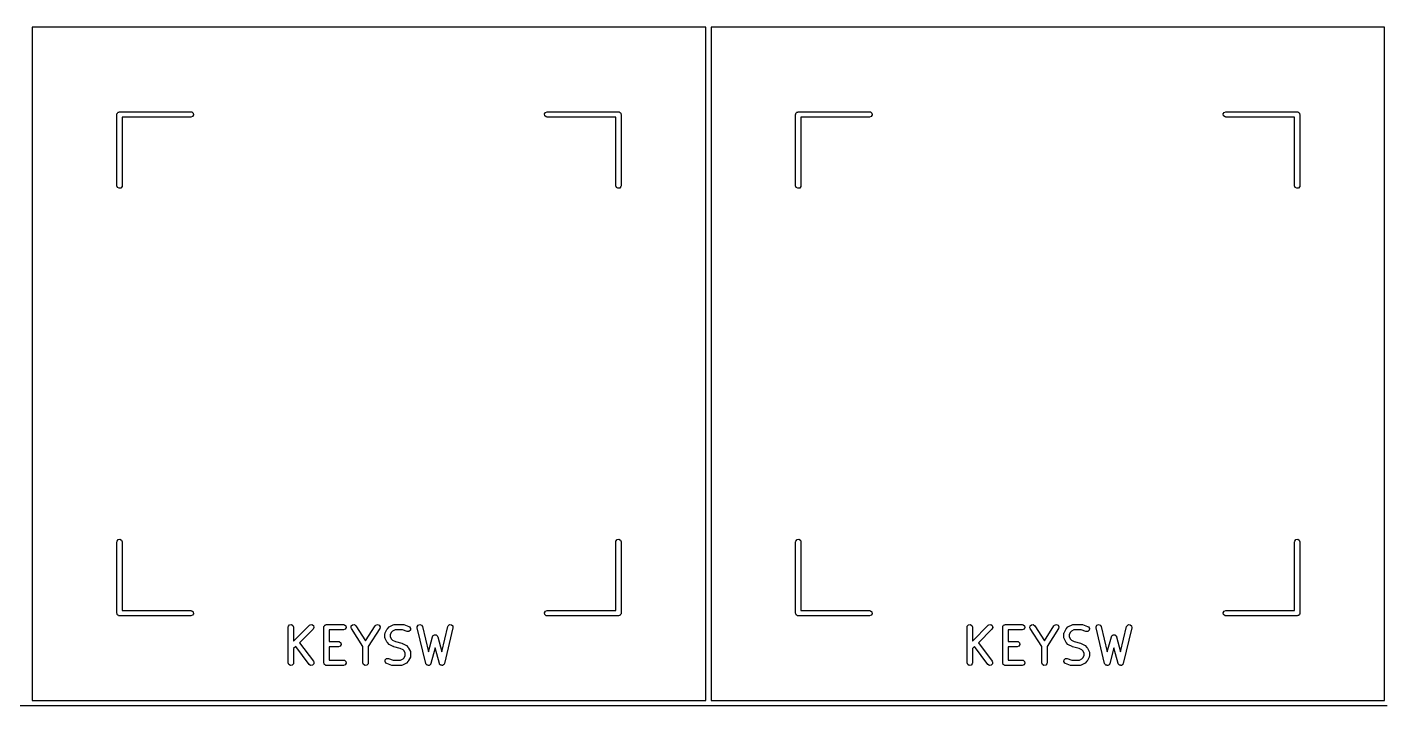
# Model space of a CAD drawing. Extents: x 382 to 810, y -162 to 0.
# Drawn here: x 605.56 to 643.69, y -54.77 to -35.72 of the extents above; entities that cross this region are included whole.
import ezdxf

# ---------------------------------------------------------------- set-up
doc = ezdxf.new("R2010")
doc.units = 0
doc.layers.add('BLACK', color=7, linetype='CONTINUOUS')

msp = doc.modelspace()

# ---------------------------------------------------------------- linework, layer by layer
at = {"layer": 'BLACK', "linetype": 'CONTINUOUS'}
for p, q in [((605.705, -35.7245), (605.705, -54.6245)), ((624.605, -35.7245), (605.705, -35.7245)), ((624.605, -54.6245), (624.605, -35.7245)), ((624.755, -35.7245), (624.755, -54.6245)), ((643.655, -35.7245), (624.755, -35.7245)), ((643.655, -54.6245), (643.655, -35.7245)), ((608.098, -38.1339), (608.107, -38.117)), ((608.107, -38.117), (608.114, -38.1147)), ((608.114, -38.1147), (608.118, -38.1095)), ((608.118, -38.1095), (608.137, -38.1062)), ((608.137, -38.1062), (608.155, -38.0995)), ((608.155, -38.0995), (610.155, -38.0995)), ((610.155, -38.0995), (610.181, -38.104)), ((610.181, -38.104), (610.22, -38.137)), ((620.082, -38.1615), (620.107, -38.117)), ((620.107, -38.117), (620.155, -38.0995)), ((620.155, -38.0995), (622.155, -38.0995)), ((622.155, -38.0995), (622.165, -38.1012)), ((622.165, -38.1012), (622.169, -38.1006)), ((622.169, -38.1006), (622.171, -38.1023)), ((622.171, -38.1023), (622.181, -38.104)), ((622.181, -38.104), (622.196, -38.1165)), ((622.196, -38.1165), (622.213, -38.1263)), ((622.213, -38.1263), (622.215, -38.1326)), ((627.148, -38.1339), (627.157, -38.117)), ((627.157, -38.117), (627.164, -38.1147)), ((627.164, -38.1147), (627.168, -38.1095)), ((627.168, -38.1095), (627.187, -38.1062)), ((627.187, -38.1062), (627.205, -38.0995)), ((627.205, -38.0995), (629.205, -38.0995)), ((629.205, -38.0995), (629.231, -38.104)), ((629.231, -38.104), (629.27, -38.137)), ((639.132, -38.1615), (639.157, -38.117)), ((639.157, -38.117), (639.205, -38.0995)), ((639.205, -38.0995), (641.205, -38.0995)), ((641.205, -38.0995), (641.215, -38.1012)), ((641.215, -38.1012), (641.219, -38.1006)), ((641.219, -38.1006), (641.221, -38.1023)), ((641.221, -38.1023), (641.231, -38.104)), ((641.231, -38.104), (641.246, -38.1165)), ((641.246, -38.1165), (641.263, -38.1263)), ((641.263, -38.1263), (641.265, -38.1326)), ((608.08, -38.1745), (608.082, -38.1647)), ((608.08, -40.1745), (608.08, -38.1745)), ((608.082, -38.1615), (608.083, -38.1586)), ((608.082, -38.1647), (608.082, -38.1615)), ((608.083, -38.1586), (608.085, -38.1488)), ((608.085, -38.1488), (608.098, -38.1339)), ((610.155, -38.2495), (608.23, -38.2495)), ((608.23, -38.2495), (608.23, -40.1745)), ((610.204, -38.2319), (610.155, -38.2495)), ((610.229, -38.1875), (610.204, -38.2319)), ((610.22, -38.137), (610.229, -38.1875)), ((620.091, -38.212), (620.082, -38.1615)), ((620.13, -38.245), (620.091, -38.212)), ((620.155, -38.2495), (620.13, -38.245)), ((622.08, -38.2495), (620.155, -38.2495)), ((622.08, -40.1745), (622.08, -38.2495)), ((622.215, -38.1326), (622.22, -38.137)), ((622.22, -38.137), (622.224, -38.1562)), ((622.224, -38.1562), (622.23, -38.1745)), ((622.23, -38.1745), (622.23, -40.1745)), ((627.13, -38.1745), (627.132, -38.1647)), ((627.13, -40.1745), (627.13, -38.1745)), ((627.132, -38.1615), (627.133, -38.1586)), ((627.132, -38.1647), (627.132, -38.1615)), ((627.133, -38.1586), (627.135, -38.1488)), ((627.135, -38.1488), (627.148, -38.1339)), ((629.205, -38.2495), (627.28, -38.2495)), ((627.28, -38.2495), (627.28, -40.1745)), ((629.254, -38.2319), (629.205, -38.2495)), ((629.279, -38.1875), (629.254, -38.2319)), ((629.27, -38.137), (629.279, -38.1875)), ((639.141, -38.212), (639.132, -38.1615)), ((639.18, -38.245), (639.141, -38.212)), ((639.205, -38.2495), (639.18, -38.245)), ((641.13, -38.2495), (639.205, -38.2495)), ((641.13, -40.1745), (641.13, -38.2495)), ((641.265, -38.1326), (641.27, -38.137)), ((641.27, -38.137), (641.274, -38.1562)), ((641.274, -38.1562), (641.28, -38.1745)), ((641.28, -38.1745), (641.28, -40.1745)), ((608.098, -40.2227), (608.08, -40.1745)), ((608.142, -40.2484), (608.098, -40.2227)), ((608.193, -40.2394), (608.142, -40.2484)), ((608.226, -40.2001), (608.193, -40.2394)), ((608.23, -40.1745), (608.226, -40.2001)), ((622.098, -40.2227), (622.08, -40.1745)), ((622.142, -40.2484), (622.098, -40.2227)), ((622.193, -40.2394), (622.142, -40.2484)), ((622.226, -40.2001), (622.193, -40.2394)), ((622.23, -40.1745), (622.226, -40.2001)), ((627.148, -40.2227), (627.13, -40.1745)), ((627.192, -40.2484), (627.148, -40.2227)), ((627.243, -40.2394), (627.192, -40.2484)), ((627.276, -40.2001), (627.243, -40.2394)), ((627.28, -40.1745), (627.276, -40.2001)), ((641.148, -40.2227), (641.13, -40.1745)), ((641.192, -40.2484), (641.148, -40.2227)), ((641.243, -40.2394), (641.192, -40.2484)), ((641.276, -40.2001), (641.243, -40.2394)), ((641.28, -40.1745), (641.276, -40.2001)), ((608.08, -50.1745), (608.085, -50.1488)), ((608.08, -52.1745), (608.08, -50.1745)), ((608.085, -50.1488), (608.118, -50.1095)), ((608.118, -50.1095), (608.169, -50.1006)), ((608.169, -50.1006), (608.213, -50.1263)), ((608.213, -50.1263), (608.23, -50.1745)), ((608.23, -50.1745), (608.23, -52.0995)), ((622.08, -50.1745), (622.085, -50.1488)), ((622.08, -52.0995), (622.08, -50.1745)), ((622.085, -50.1488), (622.118, -50.1095)), ((622.118, -50.1095), (622.169, -50.1006)), ((622.169, -50.1006), (622.213, -50.1263)), ((622.213, -50.1263), (622.23, -50.1745)), ((622.23, -50.1745), (622.23, -52.1745)), ((627.13, -50.1745), (627.135, -50.1488)), ((627.13, -52.1745), (627.13, -50.1745)), ((627.135, -50.1488), (627.168, -50.1095)), ((627.168, -50.1095), (627.219, -50.1006)), ((627.219, -50.1006), (627.263, -50.1263)), ((627.263, -50.1263), (627.28, -50.1745)), ((627.28, -50.1745), (627.28, -52.0995)), ((641.13, -50.1745), (641.135, -50.1488)), ((641.13, -52.0995), (641.13, -50.1745)), ((641.135, -50.1488), (641.168, -50.1095)), ((641.168, -50.1095), (641.219, -50.1006)), ((641.219, -50.1006), (641.263, -50.1263)), ((641.263, -50.1263), (641.28, -50.1745)), ((641.28, -50.1745), (641.28, -52.1745)), ((608.087, -52.1928), (608.08, -52.1745)), ((608.091, -52.212), (608.087, -52.1928)), ((608.096, -52.2163), (608.091, -52.212)), ((608.098, -52.2227), (608.096, -52.2163)), ((608.115, -52.2324), (608.098, -52.2227)), ((608.13, -52.245), (608.115, -52.2324)), ((608.23, -52.0995), (610.155, -52.0995)), ((610.155, -52.0995), (610.181, -52.104)), ((610.204, -52.2319), (610.155, -52.2495)), ((610.181, -52.104), (610.22, -52.137)), ((610.229, -52.1875), (610.204, -52.2319)), ((610.22, -52.137), (610.229, -52.1875)), ((620.082, -52.1615), (620.107, -52.117)), ((620.091, -52.212), (620.082, -52.1615)), ((620.13, -52.245), (620.091, -52.212)), ((620.107, -52.117), (620.155, -52.0995)), ((620.155, -52.0995), (622.08, -52.0995)), ((622.197, -52.2343), (622.193, -52.2394)), ((622.204, -52.2319), (622.197, -52.2343)), ((622.213, -52.2151), (622.204, -52.2319)), ((622.226, -52.2001), (622.213, -52.2151)), ((622.228, -52.1904), (622.226, -52.2001)), ((622.229, -52.1875), (622.228, -52.1904)), ((622.23, -52.1745), (622.229, -52.1842)), ((622.229, -52.1842), (622.229, -52.1875)), ((627.137, -52.1928), (627.13, -52.1745)), ((627.141, -52.212), (627.137, -52.1928)), ((627.146, -52.2163), (627.141, -52.212)), ((627.148, -52.2227), (627.146, -52.2163)), ((627.165, -52.2324), (627.148, -52.2227)), ((627.18, -52.245), (627.165, -52.2324)), ((627.28, -52.0995), (629.205, -52.0995)), ((629.205, -52.0995), (629.231, -52.104)), ((629.254, -52.2319), (629.205, -52.2495)), ((629.231, -52.104), (629.27, -52.137)), ((629.279, -52.1875), (629.254, -52.2319)), ((629.27, -52.137), (629.279, -52.1875)), ((639.132, -52.1615), (639.157, -52.117)), ((639.141, -52.212), (639.132, -52.1615)), ((639.18, -52.245), (639.141, -52.212)), ((639.157, -52.117), (639.205, -52.0995)), ((639.205, -52.0995), (641.13, -52.0995)), ((641.247, -52.2343), (641.243, -52.2394)), ((641.254, -52.2319), (641.247, -52.2343)), ((641.263, -52.2151), (641.254, -52.2319)), ((641.276, -52.2001), (641.263, -52.2151)), ((641.278, -52.1904), (641.276, -52.2001)), ((641.279, -52.1875), (641.278, -52.1904)), ((641.28, -52.1745), (641.279, -52.1842)), ((641.279, -52.1842), (641.279, -52.1875)), ((608.14, -52.2467), (608.13, -52.245)), ((608.142, -52.2484), (608.14, -52.2467)), ((608.146, -52.2478), (608.142, -52.2484)), ((608.155, -52.2495), (608.146, -52.2478)), ((610.155, -52.2495), (608.155, -52.2495)), ((612.89, -52.5668), (612.895, -52.5412)), ((612.89, -53.5668), (612.89, -52.5668)), ((612.895, -52.5412), (612.928, -52.5019)), ((612.928, -52.5019), (612.978, -52.4929)), ((612.978, -52.4929), (613.022, -52.5186)), ((613.022, -52.5186), (613.04, -52.5668)), ((613.04, -52.9572), (613.483, -52.5138)), ((613.04, -52.5668), (613.04, -52.9572)), ((613.483, -52.5138), (613.505, -52.4988)), ((613.505, -52.4988), (613.556, -52.4944)), ((613.556, -52.4944), (613.598, -52.5238)), ((613.611, -52.5733), (613.589, -52.6198)), ((613.598, -52.5238), (613.611, -52.5733)), ((613.89, -52.5668), (613.892, -52.5571)), ((613.89, -53.5668), (613.89, -52.5668)), ((613.891, -52.5538), (613.893, -52.5509)), ((613.892, -52.5571), (613.891, -52.5538)), ((613.893, -52.5509), (613.895, -52.5412)), ((613.895, -52.5412), (613.907, -52.5262)), ((613.907, -52.5262), (613.917, -52.5094)), ((613.917, -52.5094), (613.923, -52.507)), ((613.923, -52.507), (613.928, -52.5019)), ((613.928, -52.5019), (613.947, -52.4985)), ((613.947, -52.4985), (613.965, -52.4918)), ((613.965, -52.4918), (614.441, -52.4918)), ((614.441, -52.4918), (614.467, -52.4963)), ((614.467, -52.4963), (614.506, -52.5293)), ((614.515, -52.5798), (614.489, -52.6243)), ((614.506, -52.5293), (614.515, -52.5798)), ((614.654, -52.583), (614.66, -52.5321)), ((614.664, -52.6071), (614.654, -52.583)), ((614.66, -52.5321), (614.698, -52.4975)), ((614.985, -53.1125), (614.664, -52.6071)), ((614.698, -52.4975), (614.75, -52.4953)), ((614.75, -52.4953), (614.79, -52.5265)), ((614.79, -52.5265), (615.06, -52.9509)), ((615.06, -52.9509), (615.33, -52.5265)), ((615.457, -52.6071), (615.135, -53.1125)), ((615.33, -52.5265), (615.348, -52.5073)), ((615.348, -52.5073), (615.397, -52.4919)), ((615.397, -52.4919), (615.444, -52.5115)), ((615.444, -52.5115), (615.468, -52.557)), ((615.468, -52.557), (615.457, -52.6071)), ((615.66, -52.6285), (615.673, -52.6105)), ((615.673, -52.6105), (615.674, -52.609)), ((615.674, -52.609), (615.722, -52.5614)), ((615.722, -52.5614), (615.74, -52.5485)), ((615.74, -52.5485), (615.741, -52.5473)), ((615.741, -52.5473), (615.836, -52.4997)), ((615.836, -52.4997), (615.861, -52.4923)), ((615.861, -52.4923), (615.866, -52.4933)), ((615.866, -52.4933), (615.87, -52.4918)), ((615.87, -52.4918), (616.108, -52.4918)), ((616.108, -52.4918), (616.13, -52.4957)), ((616.13, -52.4957), (616.132, -52.4957)), ((616.132, -52.4957), (616.274, -52.5433)), ((616.274, -52.5433), (616.297, -52.5557)), ((616.297, -52.5557), (616.324, -52.5994)), ((616.324, -52.5994), (616.317, -52.6501)), ((616.51, -52.5582), (616.533, -52.5123)), ((616.511, -52.5842), (616.51, -52.5582)), ((616.749, -53.5842), (616.511, -52.5842)), ((616.533, -52.5123), (616.58, -52.4919)), ((616.58, -52.4919), (616.629, -52.5066)), ((616.629, -52.5066), (616.657, -52.5494)), ((616.657, -52.5494), (616.826, -53.2603)), ((617.199, -53.2603), (617.368, -52.5494)), ((617.514, -52.5842), (617.276, -53.5842)), ((617.368, -52.5494), (617.379, -52.5255)), ((617.379, -52.5255), (617.42, -52.4949)), ((617.42, -52.4949), (617.471, -52.498)), ((617.471, -52.498), (617.508, -52.5332)), ((617.508, -52.5332), (617.514, -52.5842)), ((620.155, -52.2495), (620.13, -52.245)), ((622.155, -52.2495), (620.155, -52.2495)), ((622.174, -52.2428), (622.155, -52.2495)), ((622.193, -52.2394), (622.174, -52.2428)), ((627.19, -52.2467), (627.18, -52.245)), ((627.192, -52.2484), (627.19, -52.2467)), ((627.196, -52.2478), (627.192, -52.2484)), ((627.205, -52.2495), (627.196, -52.2478)), ((629.205, -52.2495), (627.205, -52.2495)), ((631.94, -52.5668), (631.945, -52.5412)), ((631.94, -53.5668), (631.94, -52.5668)), ((631.945, -52.5412), (631.978, -52.5019)), ((631.978, -52.5019), (632.028, -52.4929)), ((632.028, -52.4929), (632.072, -52.5186)), ((632.072, -52.5186), (632.09, -52.5668)), ((632.09, -52.9572), (632.533, -52.5138)), ((632.09, -52.5668), (632.09, -52.9572)), ((632.533, -52.5138), (632.555, -52.4988)), ((632.555, -52.4988), (632.606, -52.4944)), ((632.606, -52.4944), (632.648, -52.5238)), ((632.661, -52.5733), (632.639, -52.6198)), ((632.648, -52.5238), (632.661, -52.5733)), ((632.94, -52.5668), (632.942, -52.5571)), ((632.94, -53.5668), (632.94, -52.5668)), ((632.941, -52.5538), (632.943, -52.5509)), ((632.942, -52.5571), (632.941, -52.5538)), ((632.943, -52.5509), (632.945, -52.5412)), ((632.945, -52.5412), (632.957, -52.5262)), ((632.957, -52.5262), (632.967, -52.5094)), ((632.967, -52.5094), (632.973, -52.507)), ((632.973, -52.507), (632.978, -52.5019)), ((632.978, -52.5019), (632.997, -52.4985)), ((632.997, -52.4985), (633.015, -52.4918)), ((633.015, -52.4918), (633.491, -52.4918)), ((633.491, -52.4918), (633.517, -52.4963)), ((633.517, -52.4963), (633.556, -52.5293)), ((633.565, -52.5798), (633.539, -52.6243)), ((633.556, -52.5293), (633.565, -52.5798)), ((633.704, -52.583), (633.71, -52.5321)), ((633.714, -52.6071), (633.704, -52.583)), ((633.71, -52.5321), (633.748, -52.4975)), ((634.035, -53.1125), (633.714, -52.6071)), ((633.748, -52.4975), (633.8, -52.4953)), ((633.8, -52.4953), (633.84, -52.5265)), ((633.84, -52.5265), (634.11, -52.9509)), ((634.11, -52.9509), (634.38, -52.5265)), ((634.507, -52.6071), (634.185, -53.1125)), ((634.38, -52.5265), (634.398, -52.5073)), ((634.398, -52.5073), (634.447, -52.4919)), ((634.447, -52.4919), (634.494, -52.5115)), ((634.494, -52.5115), (634.518, -52.557)), ((634.518, -52.557), (634.507, -52.6071)), ((634.71, -52.6285), (634.723, -52.6105)), ((634.723, -52.6105), (634.724, -52.609)), ((634.724, -52.609), (634.772, -52.5614)), ((634.772, -52.5614), (634.79, -52.5485)), ((634.79, -52.5485), (634.791, -52.5473)), ((634.791, -52.5473), (634.886, -52.4997)), ((634.886, -52.4997), (634.911, -52.4923)), ((634.911, -52.4923), (634.916, -52.4933)), ((634.916, -52.4933), (634.92, -52.4918)), ((634.92, -52.4918), (635.158, -52.4918)), ((635.158, -52.4918), (635.18, -52.4957)), ((635.18, -52.4957), (635.182, -52.4957)), ((635.182, -52.4957), (635.324, -52.5433)), ((635.324, -52.5433), (635.347, -52.5557)), ((635.347, -52.5557), (635.374, -52.5994)), ((635.374, -52.5994), (635.367, -52.6501)), ((635.56, -52.5582), (635.583, -52.5123)), ((635.561, -52.5842), (635.56, -52.5582)), ((635.799, -53.5842), (635.561, -52.5842)), ((635.583, -52.5123), (635.63, -52.4919)), ((635.63, -52.4919), (635.679, -52.5066)), ((635.679, -52.5066), (635.707, -52.5494)), ((635.707, -52.5494), (635.876, -53.2603)), ((636.249, -53.2603), (636.418, -52.5494)), ((636.564, -52.5842), (636.326, -53.5842)), ((636.418, -52.5494), (636.429, -52.5255)), ((636.429, -52.5255), (636.47, -52.4949)), ((636.47, -52.4949), (636.521, -52.498)), ((636.521, -52.498), (636.558, -52.5332)), ((636.558, -52.5332), (636.564, -52.5842)), ((639.205, -52.2495), (639.18, -52.245)), ((641.205, -52.2495), (639.205, -52.2495)), ((641.224, -52.2428), (641.205, -52.2495)), ((641.243, -52.2394), (641.224, -52.2428)), ((613.589, -52.6198), (613.207, -53.0024)), ((614.441, -52.6418), (614.04, -52.6418)), ((614.04, -52.6418), (614.04, -52.968)), ((614.04, -52.968), (614.298, -52.968)), ((614.298, -52.968), (614.324, -52.9725)), ((614.324, -52.9725), (614.363, -53.0055)), ((614.489, -52.6243), (614.441, -52.6418)), ((615.604, -52.7573), (615.609, -52.7316)), ((615.604, -52.8525), (615.604, -52.7573)), ((615.606, -52.8567), (615.604, -52.8525)), ((615.605, -52.8611), (615.606, -52.8567)), ((615.612, -52.8861), (615.605, -52.8611)), ((615.609, -52.7316), (615.612, -52.7282)), ((615.612, -52.7237), (615.66, -52.6285)), ((615.612, -52.7282), (615.612, -52.7237)), ((615.66, -52.9813), (615.612, -52.8861)), ((615.661, -52.9824), (615.66, -52.9813)), ((615.674, -53.0008), (615.661, -52.9824)), ((615.789, -52.7065), (615.754, -52.775)), ((615.754, -52.775), (615.754, -52.8348)), ((615.754, -52.8348), (615.789, -52.9033)), ((615.819, -52.6761), (615.789, -52.7065)), ((615.789, -52.9033), (615.819, -52.9337)), ((615.887, -52.6418), (615.819, -52.6761)), ((615.819, -52.9337), (615.896, -52.9722)), ((616.096, -52.6418), (615.887, -52.6418)), ((615.896, -52.9722), (616.078, -53.0179)), ((616.227, -52.6856), (616.096, -52.6418)), ((616.278, -52.6842), (616.227, -52.6856)), ((616.317, -52.6501), (616.278, -52.6842)), ((616.826, -53.2603), (616.94, -52.8332)), ((616.94, -52.8332), (616.951, -52.8096)), ((616.951, -52.8096), (616.957, -52.8056)), ((616.957, -52.8056), (616.96, -52.7994)), ((616.96, -52.7994), (616.977, -52.7912)), ((616.977, -52.7912), (616.993, -52.7801)), ((616.993, -52.7801), (617, -52.7807)), ((617, -52.7807), (617.006, -52.7778)), ((617.006, -52.7778), (617.025, -52.7828)), ((617.025, -52.7828), (617.044, -52.7845)), ((617.044, -52.7845), (617.049, -52.7894)), ((617.049, -52.7894), (617.056, -52.7911)), ((617.056, -52.7911), (617.067, -52.807)), ((617.067, -52.807), (617.081, -52.8207)), ((617.081, -52.8207), (617.081, -52.8276)), ((617.081, -52.8276), (617.085, -52.8332)), ((617.085, -52.8332), (617.199, -53.2603)), ((632.639, -52.6198), (632.257, -53.0024)), ((633.491, -52.6418), (633.09, -52.6418)), ((633.09, -52.6418), (633.09, -52.968)), ((633.09, -52.968), (633.348, -52.968)), ((633.348, -52.968), (633.374, -52.9725)), ((633.374, -52.9725), (633.413, -53.0055)), ((633.539, -52.6243), (633.491, -52.6418)), ((634.654, -52.7573), (634.659, -52.7316)), ((634.654, -52.8525), (634.654, -52.7573)), ((634.656, -52.8567), (634.654, -52.8525)), ((634.655, -52.8611), (634.656, -52.8567)), ((634.662, -52.8861), (634.655, -52.8611)), ((634.659, -52.7316), (634.662, -52.7282)), ((634.662, -52.7237), (634.71, -52.6285)), ((634.662, -52.7282), (634.662, -52.7237)), ((634.71, -52.9813), (634.662, -52.8861)), ((634.711, -52.9824), (634.71, -52.9813)), ((634.724, -53.0008), (634.711, -52.9824)), ((634.839, -52.7065), (634.804, -52.775)), ((634.804, -52.775), (634.804, -52.8348)), ((634.804, -52.8348), (634.839, -52.9033)), ((634.869, -52.6761), (634.839, -52.7065)), ((634.839, -52.9033), (634.869, -52.9337)), ((634.937, -52.6418), (634.869, -52.6761)), ((634.869, -52.9337), (634.946, -52.9722)), ((635.146, -52.6418), (634.937, -52.6418)), ((634.946, -52.9722), (635.128, -53.0179)), ((635.277, -52.6856), (635.146, -52.6418)), ((635.328, -52.6842), (635.277, -52.6856)), ((635.367, -52.6501), (635.328, -52.6842)), ((635.876, -53.2603), (635.99, -52.8332)), ((635.99, -52.8332), (636.001, -52.8096)), ((636.001, -52.8096), (636.007, -52.8056)), ((636.007, -52.8056), (636.01, -52.7994)), ((636.01, -52.7994), (636.027, -52.7912)), ((636.027, -52.7912), (636.043, -52.7801)), ((636.043, -52.7801), (636.05, -52.7807)), ((636.05, -52.7807), (636.056, -52.7778)), ((636.056, -52.7778), (636.075, -52.7828)), ((636.075, -52.7828), (636.094, -52.7845)), ((636.094, -52.7845), (636.099, -52.7894)), ((636.099, -52.7894), (636.106, -52.7911)), ((636.106, -52.7911), (636.117, -52.807)), ((636.117, -52.807), (636.131, -52.8207)), ((636.131, -52.8207), (636.131, -52.8276)), ((636.131, -52.8276), (636.135, -52.8332)), ((636.135, -52.8332), (636.249, -53.2603)), ((613.1, -53.1096), (613.04, -53.1693)), ((613.04, -53.1693), (613.04, -53.5668)), ((613.476, -53.6118), (613.1, -53.1096)), ((613.207, -53.0024), (613.596, -53.5218)), ((614.298, -53.118), (614.04, -53.118)), ((614.04, -53.118), (614.04, -53.4918)), ((614.347, -53.1005), (614.298, -53.118)), ((614.372, -53.056), (614.347, -53.1005)), ((614.363, -53.0055), (614.372, -53.056)), ((614.985, -53.5668), (614.985, -53.1125)), ((615.135, -53.1125), (615.135, -53.5668)), ((615.722, -53.0484), (615.674, -53.0008)), ((615.723, -53.0491), (615.722, -53.0484)), ((615.741, -53.0625), (615.723, -53.0491)), ((615.836, -53.1101), (615.741, -53.0625)), ((615.84, -53.1105), (615.836, -53.1101)), ((615.852, -53.1158), (615.84, -53.1105)), ((616.034, -53.1614), (615.852, -53.1158)), ((616.111, -53.1999), (616.034, -53.1614)), ((616.078, -53.0179), (616.09, -53.0231)), ((616.09, -53.0231), (616.094, -53.0235)), ((616.094, -53.0235), (616.189, -53.0712)), ((616.141, -53.2303), (616.111, -53.1999)), ((616.176, -53.2988), (616.141, -53.2303)), ((616.141, -53.4271), (616.176, -53.3586)), ((616.176, -53.3586), (616.176, -53.2988)), ((616.189, -53.0712), (616.207, -53.0845)), ((616.207, -53.0845), (616.209, -53.0852)), ((616.209, -53.0852), (616.256, -53.1328)), ((616.256, -53.1328), (616.269, -53.1512)), ((616.269, -53.1512), (616.27, -53.1523)), ((616.27, -53.1523), (616.318, -53.2476)), ((616.318, -53.2476), (616.325, -53.2725)), ((616.326, -53.3763), (616.321, -53.402)), ((616.325, -53.2725), (616.324, -53.2769)), ((616.324, -53.2769), (616.326, -53.2811)), ((616.326, -53.2811), (616.326, -53.3763)), ((617.013, -53.1436), (616.895, -53.5861)), ((617.131, -53.5861), (617.013, -53.1436)), ((632.15, -53.1096), (632.09, -53.1693)), ((632.09, -53.1693), (632.09, -53.5668)), ((632.526, -53.6118), (632.15, -53.1096)), ((632.257, -53.0024), (632.646, -53.5218)), ((633.348, -53.118), (633.09, -53.118)), ((633.09, -53.118), (633.09, -53.4918)), ((633.397, -53.1005), (633.348, -53.118)), ((633.422, -53.056), (633.397, -53.1005)), ((633.413, -53.0055), (633.422, -53.056)), ((634.035, -53.5668), (634.035, -53.1125)), ((634.185, -53.1125), (634.185, -53.5668)), ((634.772, -53.0484), (634.724, -53.0008)), ((634.773, -53.0491), (634.772, -53.0484)), ((634.791, -53.0625), (634.773, -53.0491)), ((634.886, -53.1101), (634.791, -53.0625)), ((634.89, -53.1105), (634.886, -53.1101)), ((634.902, -53.1158), (634.89, -53.1105)), ((635.084, -53.1614), (634.902, -53.1158)), ((635.161, -53.1999), (635.084, -53.1614)), ((635.128, -53.0179), (635.14, -53.0231)), ((635.14, -53.0231), (635.144, -53.0235)), ((635.144, -53.0235), (635.239, -53.0712)), ((635.191, -53.2303), (635.161, -53.1999)), ((635.226, -53.2988), (635.191, -53.2303)), ((635.191, -53.4271), (635.226, -53.3586)), ((635.226, -53.3586), (635.226, -53.2988)), ((635.239, -53.0712), (635.257, -53.0845)), ((635.257, -53.0845), (635.259, -53.0852)), ((635.259, -53.0852), (635.306, -53.1328)), ((635.306, -53.1328), (635.319, -53.1512)), ((635.319, -53.1512), (635.32, -53.1523)), ((635.32, -53.1523), (635.368, -53.2476)), ((635.368, -53.2476), (635.375, -53.2725)), ((635.376, -53.3763), (635.371, -53.402)), ((635.375, -53.2725), (635.374, -53.2769)), ((635.374, -53.2769), (635.376, -53.2811)), ((635.376, -53.2811), (635.376, -53.3763)), ((636.063, -53.1436), (635.945, -53.5861)), ((636.181, -53.5861), (636.063, -53.1436)), ((612.908, -53.615), (612.89, -53.5668)), ((612.952, -53.6407), (612.908, -53.615)), ((613.003, -53.6318), (612.952, -53.6407)), ((613.035, -53.5925), (613.003, -53.6318)), ((613.04, -53.5668), (613.035, -53.5925)), ((613.519, -53.6398), (613.476, -53.6118)), ((613.57, -53.6337), (613.519, -53.6398)), ((613.605, -53.5963), (613.57, -53.6337)), ((613.596, -53.5218), (613.608, -53.545)), ((613.608, -53.545), (613.605, -53.5963)), ((613.897, -53.5851), (613.89, -53.5668)), ((613.9, -53.6043), (613.897, -53.5851)), ((613.905, -53.6087), (613.9, -53.6043)), ((613.908, -53.615), (613.905, -53.6087)), ((613.924, -53.6248), (613.908, -53.615)), ((613.939, -53.6373), (613.924, -53.6248)), ((613.949, -53.639), (613.939, -53.6373)), ((613.952, -53.6407), (613.949, -53.639)), ((613.955, -53.6401), (613.952, -53.6407)), ((613.965, -53.6418), (613.955, -53.6401)), ((614.441, -53.6418), (613.965, -53.6418)), ((614.04, -53.4918), (614.441, -53.4918)), ((614.441, -53.4918), (614.467, -53.4963)), ((614.489, -53.6243), (614.441, -53.6418)), ((614.467, -53.4963), (614.506, -53.5293)), ((614.515, -53.5798), (614.489, -53.6243)), ((614.506, -53.5293), (614.515, -53.5798)), ((615.003, -53.615), (614.985, -53.5668)), ((615.047, -53.6407), (615.003, -53.615)), ((615.098, -53.6318), (615.047, -53.6407)), ((615.131, -53.5925), (615.098, -53.6318)), ((615.135, -53.5668), (615.131, -53.5925)), ((615.606, -53.5342), (615.613, -53.4835)), ((615.633, -53.5779), (615.606, -53.5342)), ((615.613, -53.4835), (615.652, -53.4494)), ((615.656, -53.5903), (615.633, -53.5779)), ((615.652, -53.4494), (615.703, -53.448)), ((615.798, -53.638), (615.656, -53.5903)), ((615.703, -53.448), (615.834, -53.4918)), ((615.8, -53.6379), (615.798, -53.638)), ((615.822, -53.6418), (615.8, -53.6379)), ((616.06, -53.6418), (615.822, -53.6418)), ((615.834, -53.4918), (616.043, -53.4918)), ((616.043, -53.4918), (616.111, -53.4576)), ((616.064, -53.6403), (616.06, -53.6418)), ((616.069, -53.6413), (616.064, -53.6403)), ((616.094, -53.6339), (616.069, -53.6413)), ((616.189, -53.5863), (616.094, -53.6339)), ((616.111, -53.4576), (616.141, -53.4271)), ((616.19, -53.5851), (616.189, -53.5863)), ((616.209, -53.5722), (616.19, -53.5851)), ((616.256, -53.5246), (616.209, -53.5722)), ((616.257, -53.5231), (616.256, -53.5246)), ((616.27, -53.5051), (616.257, -53.5231)), ((616.318, -53.4099), (616.27, -53.5051)), ((616.321, -53.402), (616.318, -53.4054)), ((616.318, -53.4054), (616.318, -53.4099)), ((616.754, -53.5907), (616.749, -53.5842)), ((616.754, -53.5986), (616.754, -53.5907)), ((616.767, -53.6116), (616.754, -53.5986)), ((616.777, -53.627), (616.767, -53.6116)), ((616.785, -53.6293), (616.777, -53.627)), ((616.791, -53.6348), (616.785, -53.6293)), ((616.809, -53.6364), (616.791, -53.6348)), ((616.827, -53.6417), (616.809, -53.6364)), ((616.834, -53.6386), (616.827, -53.6417)), ((616.842, -53.6392), (616.834, -53.6386)), ((616.857, -53.6286), (616.842, -53.6392)), ((616.874, -53.6213), (616.857, -53.6286)), ((616.877, -53.6143), (616.874, -53.6213)), ((616.884, -53.6098), (616.877, -53.6143)), ((616.895, -53.5861), (616.884, -53.6098)), ((617.135, -53.5926), (617.131, -53.5861)), ((617.136, -53.6004), (617.135, -53.5926)), ((617.149, -53.6131), (617.136, -53.6004)), ((617.16, -53.6282), (617.149, -53.6131)), ((617.168, -53.6302), (617.16, -53.6282)), ((617.173, -53.6356), (617.168, -53.6302)), ((617.192, -53.6367), (617.173, -53.6356)), ((617.21, -53.6415), (617.192, -53.6367)), ((617.217, -53.6382), (617.21, -53.6415)), ((617.225, -53.6387), (617.217, -53.6382)), ((617.239, -53.6277), (617.225, -53.6387)), ((617.256, -53.6199), (617.239, -53.6277)), ((617.259, -53.6128), (617.256, -53.6199)), ((617.266, -53.6081), (617.259, -53.6128)), ((617.276, -53.5842), (617.266, -53.6081)), ((631.958, -53.615), (631.94, -53.5668)), ((632.002, -53.6407), (631.958, -53.615)), ((632.053, -53.6318), (632.002, -53.6407)), ((632.085, -53.5925), (632.053, -53.6318)), ((632.09, -53.5668), (632.085, -53.5925)), ((632.569, -53.6398), (632.526, -53.6118)), ((632.62, -53.6337), (632.569, -53.6398)), ((632.655, -53.5963), (632.62, -53.6337)), ((632.646, -53.5218), (632.658, -53.545)), ((632.658, -53.545), (632.655, -53.5963)), ((632.947, -53.5851), (632.94, -53.5668)), ((632.95, -53.6043), (632.947, -53.5851)), ((632.955, -53.6087), (632.95, -53.6043)), ((632.958, -53.615), (632.955, -53.6087)), ((632.974, -53.6248), (632.958, -53.615)), ((632.989, -53.6373), (632.974, -53.6248)), ((632.999, -53.639), (632.989, -53.6373)), ((633.002, -53.6407), (632.999, -53.639)), ((633.005, -53.6401), (633.002, -53.6407)), ((633.015, -53.6418), (633.005, -53.6401)), ((633.491, -53.6418), (633.015, -53.6418)), ((633.09, -53.4918), (633.491, -53.4918)), ((633.491, -53.4918), (633.517, -53.4963)), ((633.539, -53.6243), (633.491, -53.6418)), ((633.517, -53.4963), (633.556, -53.5293)), ((633.565, -53.5798), (633.539, -53.6243)), ((633.556, -53.5293), (633.565, -53.5798)), ((634.053, -53.615), (634.035, -53.5668)), ((634.097, -53.6407), (634.053, -53.615)), ((634.148, -53.6318), (634.097, -53.6407)), ((634.181, -53.5925), (634.148, -53.6318)), ((634.185, -53.5668), (634.181, -53.5925)), ((634.656, -53.5342), (634.663, -53.4835)), ((634.683, -53.5779), (634.656, -53.5342)), ((634.663, -53.4835), (634.702, -53.4494)), ((634.706, -53.5903), (634.683, -53.5779)), ((634.702, -53.4494), (634.753, -53.448)), ((634.848, -53.638), (634.706, -53.5903)), ((634.753, -53.448), (634.884, -53.4918)), ((634.85, -53.6379), (634.848, -53.638)), ((634.872, -53.6418), (634.85, -53.6379)), ((635.11, -53.6418), (634.872, -53.6418)), ((634.884, -53.4918), (635.093, -53.4918)), ((635.093, -53.4918), (635.161, -53.4576)), ((635.114, -53.6403), (635.11, -53.6418)), ((635.119, -53.6413), (635.114, -53.6403)), ((635.144, -53.6339), (635.119, -53.6413)), ((635.239, -53.5863), (635.144, -53.6339)), ((635.161, -53.4576), (635.191, -53.4271)), ((635.24, -53.5851), (635.239, -53.5863)), ((635.259, -53.5722), (635.24, -53.5851)), ((635.306, -53.5246), (635.259, -53.5722)), ((635.307, -53.5231), (635.306, -53.5246)), ((635.32, -53.5051), (635.307, -53.5231)), ((635.368, -53.4099), (635.32, -53.5051)), ((635.371, -53.402), (635.368, -53.4054)), ((635.368, -53.4054), (635.368, -53.4099)), ((635.804, -53.5907), (635.799, -53.5842)), ((635.804, -53.5986), (635.804, -53.5907)), ((635.817, -53.6116), (635.804, -53.5986)), ((635.827, -53.627), (635.817, -53.6116)), ((635.835, -53.6293), (635.827, -53.627)), ((635.841, -53.6348), (635.835, -53.6293)), ((635.859, -53.6364), (635.841, -53.6348)), ((635.877, -53.6417), (635.859, -53.6364)), ((635.884, -53.6386), (635.877, -53.6417)), ((635.892, -53.6392), (635.884, -53.6386)), ((635.907, -53.6286), (635.892, -53.6392)), ((635.924, -53.6213), (635.907, -53.6286)), ((635.927, -53.6143), (635.924, -53.6213)), ((635.934, -53.6098), (635.927, -53.6143)), ((635.945, -53.5861), (635.934, -53.6098)), ((636.185, -53.5926), (636.181, -53.5861)), ((636.186, -53.6004), (636.185, -53.5926)), ((636.199, -53.6131), (636.186, -53.6004)), ((636.21, -53.6282), (636.199, -53.6131)), ((636.218, -53.6302), (636.21, -53.6282)), ((636.223, -53.6356), (636.218, -53.6302)), ((636.242, -53.6367), (636.223, -53.6356)), ((636.26, -53.6415), (636.242, -53.6367)), ((636.267, -53.6382), (636.26, -53.6415)), ((636.275, -53.6387), (636.267, -53.6382)), ((636.289, -53.6277), (636.275, -53.6387)), ((636.306, -53.6199), (636.289, -53.6277)), ((636.309, -53.6128), (636.306, -53.6199)), ((636.316, -53.6081), (636.309, -53.6128)), ((636.326, -53.5842), (636.316, -53.6081)), ((605.63, -54.7745), (586.58, -54.7745)), ((624.68, -54.7745), (605.63, -54.7745)), ((605.705, -54.6245), (624.605, -54.6245)), ((643.73, -54.7745), (624.68, -54.7745)), ((624.755, -54.6245), (643.655, -54.6245))]:
    msp.add_line(p, q, dxfattribs=at)

doc.saveas('drawing.dxf')
